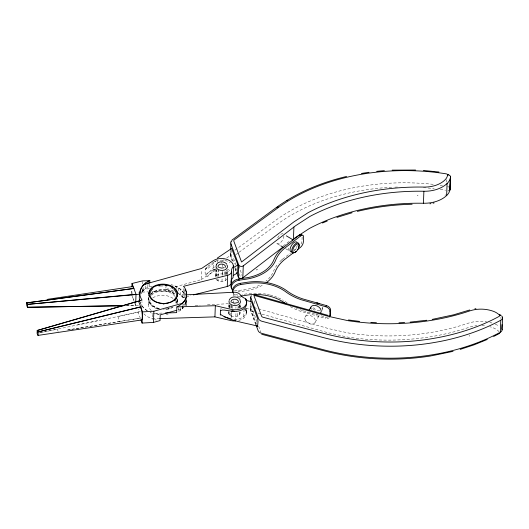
<?xml version="1.0" encoding="UTF-8"?>
<svg xmlns="http://www.w3.org/2000/svg" width="529" height="529" viewBox="0 0 529 529"><rect width="100%" height="100%" fill="white"/><g stroke="black" fill="none" stroke-linecap="round" stroke-linejoin="round"><path stroke-width="0.4" stroke-dasharray="2.65 1.98" d="M186.221 306.007L185.388 301.246M186.426 300.551L185.137 305.259L185.302 299.612M131.635 293.866L131.781 289.872M125.988 305.676L135.603 305.478L135.689 303.077M140.397 318.445L138.115 312.269L138.228 309.075M141.045 291.373L140.952 293.833C143.339 290.051 147.307 286.096 152.074 286.301M142.162 291.955L142.281 288.682M138.439 292.993L142.235 292.061L142.38 288.067M142.526 284.073L142.645 280.873M141.785 307.204L141.99 301.669M143.729 290.216L144.014 284.417M145.627 288.629L145.753 285.356M147.829 287.234L147.948 283.961M148.457 304.559L148.728 297.238M149.601 286.381L149.694 283.921M173.598 291.195A23.448 15.777 2.1 0 0 167.845 289.68L165.855 289.436L165.947 286.983M176.263 288.365L176.322 286.804L173.472 285.627M177.294 303.805L177.44 299.718A14.395 9.687 2.1 0 1 176.256 303.388M178.729 288.133L178.531 293.588L180.667 295.109L183.999 298.634L184.198 293.178L180.872 289.654L176.322 286.804M178.412 307.766L178.266 311.859L183.404 307.713M180.667 295.109L180.872 289.654M180.462 310.457L180.581 307.184M182.505 296.802L182.703 291.347M178.24 309.875L182.148 308.797L182.346 303.335M182.148 308.797L182.498 303.216M182.36 308.876L182.538 303.963M185.448 296.908L183.08 297.503L183.404 288.655M185.441 293.37L185.388 294.924L184.264 292.98L184.436 288.305M183.933 305.378L183.993 303.818M183.986 305.498L184.046 303.858M185.891 302.588L185.977 300.254M185.97 303.289L186.122 298.422M186.254 305.226L186.492 298.726M175.271 286.83L201.159 279.662L201.509 270.074M215.501 268.963L207.593 276.541A2.956 1.891 42.8 0 1 205.159 273.268C203.943 267.72 209.901 265.26 213.319 262.344L213.035 270.147L215.548 268.944M215.918 268.792L215.66 277.077L216.407 275.675L216.619 270.088M215.832 276.984L216.182 267.396M216.07 276.118L216.301 269.73M217.201 262.192L217.254 260.612A11.995 8.074 2.1 0 1 230.28 262.761M226.815 278.922A5.72 3.848 2.1 0 1 218.378 280.998L217.763 280.701L217.882 277.507M217.908 276.707L218.146 270.312M218.378 280.998L218.437 279.405M218.556 276.204L218.788 269.816M222.154 273.962L222.273 270.769M222.418 266.768L222.537 263.574M221.975 281.593L222.18 275.999M222.206 275.206L222.385 270.412M224.256 274.511L224.369 271.311M225.294 280.601L225.414 277.408M225.533 274.207L225.704 269.413M225.936 274.749L226.081 270.755M226.372 274.386L226.518 270.392M226.994 274.128L227.139 270.134M227.153 274.736L227.325 269.942M230.313 254.819L230.459 250.819M232.224 260.909L230.406 255.818L230.67 250.224M228.594 312.718L228.654 311.118M228.799 307.124L228.885 304.73M228.766 313.717L228.826 312.123M228.997 307.329L229.143 303.335M231.153 249.913L231.398 255.778L234.294 263.925M229.209 307.263L229.295 304.869M229.493 308.42L229.612 305.226M239.855 312.07A5.72 3.848 2.1 0 1 240.027 313.069L239.968 313.571A5.72 3.848 2.1 0 1 231.371 316.137L229.718 315.099L229.837 311.898M229.983 307.904L230.128 303.911M230.756 315.839L230.902 311.846M231.054 307.852L231.166 304.658M231.113 318.081L231.345 311.918M231.371 316.137L231.517 312.143M231.669 308.149L231.781 304.955M232.238 308.473L232.324 306.073M233.534 303.415L233.653 300.214M233.798 296.22L233.884 293.826M235.908 308.42L235.967 306.827M234.182 319.331L235.749 319.304L236.04 311.396M237.719 316.058L237.865 312.057M237.984 308.863L238.129 304.869M238.506 307.898L238.566 306.304M239.425 307.924L239.511 305.531M239.22 314.973L239.333 311.773M239.478 307.779L239.63 303.785M240.067 297.847L240.153 295.447M239.968 313.571L240.027 311.971M240.232 307.475L240.292 304.783M243.77 316.461L244.028 309.346M238.724 320.495A11.995 8.074 2.1 0 0 246.223 312.209L245.463 310.146L245.522 308.506L246.283 310.569A11.995 8.074 2.1 0 1 235.749 319.304M245.939 311.164L246.058 307.944M246.223 312.209L246.369 308.195M246.302 313.261L246.474 308.46M250.263 309.062L250.495 302.661M255.93 324.674L250.343 309.564L250.574 303.157M256.697 324.502L251.176 309.564L251.315 305.61M254.158 303.553L254.304 299.553M302.132 236.952L301.986 241.006A4.556 2.123 -59.2 0 1 300.042 245.516M446.45 182.095L446.542 179.695M500.917 318.656L500.976 317.056M186.413 301.067L185.104 305.068M305.008 317.169L307.911 312.216M315.224 322.267L319.364 315.191M290.282 306.635A51.604 34.729 2.1 0 0 291.618 307.375L292.299 307.733A51.578 34.709 2.1 0 0 300.267 311.164L325.421 318.359L326.095 317.215A4.556 3.167 30.3 0 0 326.644 317.34M182.293 308.672L183.88 306.932M205.662 268.778L208.922 265.386M205.841 275.133L214.457 266.927M281.679 259.944L281.415 260.189A51.578 34.709 2.1 0 0 278.664 263.006M281.772 259.858L282.374 259.336M217.254 260.612L215.792 261.048L207.884 268.626A2.956 1.891 42.8 0 0 205.285 269.724M283.306 245.873L290.481 240.371M282.519 259.21L290.381 253.179M294.316 250.164L297.589 247.651M234.922 250.197L275.153 220.705A180.66 121.591 2.1 0 1 368.31 185.269L376 184.317A180.66 121.591 2.1 0 1 434.686 184.509M235.749 254.7L238.387 252.763M239.042 252.28L277.256 224.27A177.737 119.62 2.1 0 1 368.905 189.395L376.469 188.463A177.658 119.567 2.1 0 1 391.771 187.273M201.159 279.662L212.975 271.787A11.995 8.074 2.1 0 1 216.903 270.154M222.848 260.526L224.137 259.673M226.723 257.954L231.239 254.958M213.035 270.048L207.93 272.931L206.35 273.539L205.159 273.268M213.656 262.133L215.792 261.048M213.372 269.889L214.232 269.44M448.579 190.711L447.878 191.035L448.605 190.81M149.376 288.331L143.815 289.872A23.448 15.777 2.1 0 0 141.005 293.476M165.855 289.436L170.563 288.133M71.865 329.309L140.271 318.101L119.752 321.52L117.888 316.501L141.633 311.29M186.234 296.709L190.969 295.532M138.115 312.269L38.703 333.065L57.317 329.164L58.177 331.498M77.512 324.945L97.7 320.726M246.884 293.853L242.031 294.6M67.791 329.977L71.051 329.448M67.652 329.957L70.807 329.448M71.6 329.316L78.702 328.165M119.752 321.52L79.489 328.033M234.492 290.361A7.842 5.588 -20.3 0 0 238.268 290.573L247.393 289.191A39.04 26.271 2.1 0 0 260.737 284.562M195.194 305.517L200.094 305.246M207.434 304.843L228.64 303.679M160.3 286.044L164.413 285.911M142.235 292.061L147.948 291.882M152.035 291.75L173.267 291.082L175.463 291.982M126.59 305.63L138.671 305.378M154.825 313.32L162.912 313.069M159.626 318.617L152.2 318.855L152.398 313.393A23.448 15.777 2.1 0 1 150.408 312.586M252.373 311.297L253.259 311.68L257.239 322.452M159.513 314.775L158.052 314.596A23.448 15.777 2.1 0 1 150.309 312.262M246.051 308.387L251.176 309.564M252.386 311.204L253.14 311.019L253.259 311.68L252.399 311.389M303.388 310.801L326.095 317.215M254.013 307.554L329.012 328.714L348.148 332.939A181.209 121.954 2.1 0 0 467.834 323.312A28.381 19.104 2.1 0 1 486.548 321.797M258 313.023L261.161 313.915M261.954 314.14L327.907 332.741L347.467 337.059A184.145 123.931 2.1 0 0 469.097 327.299L470.05 326.988A25.438 17.12 2.1 0 1 476.808 325.672M252.399 311.178L252.961 310.973L252.452 311.098M277.461 243.823L280.158 245.43M285.548 248.65L288.92 250.653M252.545 311.032L252.849 311.33L252.657 310.986M184.264 292.98L182.783 291.142A23.448 15.777 2.1 0 0 170.999 284.582M183.08 297.503L182.571 296.875A23.448 15.777 2.1 0 0 178.623 293.648M245.463 310.146L245.006 309.763A11.731 7.895 2.1 0 1 244.206 309.432M184.198 293.178L186.089 297.133M236.106 265.293L233.229 257.517A2.374 1.6 2.1 0 1 233.401 256.519M239.234 273.757L240.371 276.839M258.661 326.3L260.942 332.457M235.676 267.661L237.336 272.144M230.327 255.256L232.423 261.114M235.22 268.672L236.337 271.694M235.015 268.468L236.132 271.489M255.725 324.469L250.263 309.227M238.268 290.573L238.718 291.783L245.74 290.765A40.885 27.515 2.1 0 0 263.64 284.549M131.602 294.666L135.603 305.478M238.976 265.737L242.103 275.596M239.67 296.214A7.842 5.588 -20.3 0 1 233.137 292.934M314.583 310.206A5.72 3.981 30.3 0 1 312.692 308.109M322.571 307.653A5.72 3.981 30.3 0 1 321.923 310.715M319.827 310.635A4.92 3.425 30.3 0 1 313.618 307.534M322.115 307.151A4.92 3.425 30.3 0 1 322.042 309.029M329.415 317.387A4.556 3.167 30.3 0 1 325.421 318.359M237.918 295.017A7.842 5.588 -20.3 0 1 233.401 293.006M302.608 310.583A49.871 33.565 2.1 0 1 299.652 309.544M298.211 308.982A49.871 33.565 2.1 0 1 297.503 308.685M296.802 308.381A49.871 33.565 2.1 0 1 296.108 308.07M287.221 302.985A49.871 33.565 2.1 0 1 286.652 302.568A40.885 27.515 2.1 0 0 285.045 301.437M249.119 293.569A40.885 27.515 2.1 0 1 262.027 293.569M263.541 293.747A40.885 27.515 2.1 0 1 266.53 294.223M267.264 294.362A40.885 27.515 2.1 0 1 269.459 294.845M270.187 295.023A40.885 27.515 2.1 0 1 277.778 297.562M278.426 297.847A40.885 27.515 2.1 0 1 283.346 300.373M317.142 314.286A5.72 3.981 30.3 0 1 315.753 314.041M327.722 317.413A4.556 3.167 30.3 0 1 327.193 317.407M311.885 309.478A5.72 3.981 30.3 0 1 311.396 308.314M229.718 315.099A5.72 3.848 2.1 0 1 228.812 311.726M168.136 314.12A14.395 9.687 2.1 0 1 166.344 314.471M158.898 314.239A14.395 9.687 2.1 0 1 155.453 313.168M151.294 310.549A14.395 9.687 2.1 0 1 150.5 299.778M152.835 297.84A14.395 9.687 2.1 0 1 173.181 298.468M175.416 300.545A14.395 9.687 2.1 0 1 176.798 302.925M177.321 299.269A14.395 9.687 2.1 0 1 176.865 303.024M173.036 307.25A14.395 9.687 2.1 0 1 163.421 309.789M157.305 308.87A14.395 9.687 2.1 0 1 148.788 298.389M150.679 294.865A14.395 9.687 2.1 0 1 174.577 294.547M495.283 324.171A19.606 13.199 2.1 0 1 499.184 326.34M250.343 309.564A2.671 1.799 2.1 0 1 252.069 307.455M239.458 305.458A6.295 4.239 2.1 0 1 239.776 305.835A11.731 7.895 2.1 0 0 241.171 307.475M489.841 322.432A28.381 19.104 2.1 0 1 491.97 323.001M499.078 331.888A1.964 1.323 2.1 0 0 499.052 331.643L498.186 330.817A16.644 11.202 2.1 0 0 492.625 327.616A25.438 17.12 2.1 0 0 489.821 326.73M481.866 325.54A25.438 17.12 2.1 0 1 485.906 325.924M220.692 309.412A2.956 1.058 -67.5 0 1 221.267 307.99M156.359 320.038A23.448 15.777 2.1 0 1 154.898 319.695M154.184 319.496A23.448 15.777 2.1 0 1 143.544 313.571M140.258 308.764A23.448 15.777 2.1 0 1 139.801 307.415M147.36 310.959A23.448 15.777 2.1 0 1 140.754 303.977M140.456 303.309A23.448 15.777 2.1 0 1 140 301.96M176.316 300.498A13.298 8.953 2.1 0 1 175.225 303.891M167.918 308.513A13.298 8.953 2.1 0 0 169.485 308.043A14.395 9.687 2.1 0 1 168.348 308.387M166.258 308.843A13.298 8.953 2.1 0 1 165.121 308.976M159.381 308.625A13.298 8.953 2.1 0 1 149.733 299.685M151.618 295.261A13.298 8.953 2.1 0 1 164.102 291.188A13.298 8.953 2.1 0 1 175.383 297.047M177.341 298.72A14.395 9.687 2.1 0 1 176.25 303.659M173.056 306.708A14.395 9.687 2.1 0 1 164.698 309.207M159.097 308.784A14.395 9.687 2.1 0 1 148.808 297.84M150.699 294.322A14.395 9.687 2.1 0 1 174.596 293.998M133.447 299.645A7.565 1.494 81.5 0 1 132.204 294.488M132.111 293.833A7.565 1.494 81.5 0 1 131.82 290.692M235.147 304.188A3.69 2.486 2.1 0 1 234.664 304.195M297.285 245.225A5.72 2.671 -59.2 0 1 293.575 251.116M271.258 275.483A39.04 26.271 2.1 0 0 272.845 272.772L273.473 271.357A51.604 34.729 2.1 0 1 276.323 266.027L276.68 265.512A51.578 34.709 2.1 0 1 278.241 263.495M270.293 276.786A39.04 26.271 2.1 0 1 265.869 281.19M289.032 250.634A5.72 2.671 -59.2 0 1 289.191 246.408M283.921 235.967A5.72 2.671 -59.2 0 1 280.535 242.639A5.72 2.671 -59.2 0 1 276.568 242.666M277.685 237.845A5.72 2.671 -59.2 0 1 283.498 234.235M217.763 280.701A5.72 3.848 2.1 0 1 215.997 279.067M216.407 275.675A5.72 3.848 2.1 0 1 225.427 275.159M230.465 255.824A5.323 3.584 2.1 0 1 231.623 252.617M159.11 308.513A14.395 9.687 2.1 0 1 148.821 297.569M150.712 294.045A14.395 9.687 2.1 0 1 174.61 293.727M164.255 304.188A14.395 9.687 2.1 0 1 162.998 304.182M440.121 185.19A180.66 121.591 2.1 0 1 442.449 185.514M227.536 269.314A11.995 8.074 2.1 0 1 231.008 271.496M447.6 186.433A4.92 3.313 2.1 0 1 449.028 187.226M445.636 194.784A16.644 11.202 2.1 0 1 445.372 195.148M445.094 195.505A16.644 11.202 2.1 0 1 444.949 195.684M394.852 187.14A177.658 119.567 2.1 0 1 397.94 187.048M423.438 187.656A177.658 119.567 2.1 0 1 434.197 188.655M440.3 189.422A177.658 119.567 2.1 0 1 445.59 190.209M221.069 262.728A5.72 3.848 2.1 0 1 221.816 262.721M147.274 310.629A23.448 15.777 2.1 0 1 140.192 302.277M226.081 270.438A11.995 8.074 2.1 0 1 229.93 272.309M417.93 195.783L417.771 195.373L417.93 195.783M469.812 336.087L469.659 335.677L469.812 336.087M305.425 320.528A5.72 3.981 30.3 0 0 314.656 323.133A5.72 3.981 30.3 0 0 310.272 315.489A5.72 3.981 30.3 0 0 305.425 320.528"/><path stroke-width="0.79" d="M139.583 301.457C138.327 293.126 141.137 283.61 149.813 280.648L149.72 283.108M231.57 271.351A6.295 4.239 2.1 0 1 227.675 275.278L183.49 286.315C188.132 291.043 187.438 299.209 182.346 303.335L153.866 311.231L142.519 311.892L138.525 301.08L37.202 330.486L37.096 333.396L37.658 334.917A1.971 0.39 81.5 0 0 38.194 334.758A1.971 0.39 81.5 0 0 37.764 332.007L37.202 330.486L142.043 300.108A23.448 15.777 2.1 0 1 144.014 284.417L201.569 268.474L213.385 260.599A11.995 8.074 2.1 0 1 232.879 263.819L233.494 266.351A11.731 7.895 2.1 0 0 231.57 271.351L231.16 282.532A6.295 4.239 2.1 0 1 227.265 286.467L193.336 294.937M131.9 286.678L132.012 283.484L142.645 280.873L149.813 280.648M135.722 302.284L136.013 294.289L132.012 283.484M176.673 310.311L160.247 314.861L160.036 320.587L153.456 322.412L142.109 323.08L142.519 311.892M145.779 284.542L145.839 282.903M147.948 283.961L148.034 281.507M153.456 322.412L153.866 311.231M232.403 310.748L234.413 311.416L231.371 311.151L236.04 311.396A11.995 8.074 2.1 0 0 246.574 302.661L246.349 299.976L245.416 298.581A11.731 7.895 2.1 0 1 240.186 294.646A6.295 4.239 2.1 0 0 233.944 292.226L186.631 294.818C186.387 300.432 181.725 304.764 176.865 306.906L176.653 312.632L165.332 312.989M185.527 291.029L185.586 289.469M186.268 293.046L186.32 291.486M186.611 295.109L186.664 293.549M235.689 320.944A11.995 8.074 2.1 0 1 231.021 320.594L214.926 316.878L215.336 305.696L176.865 306.906M220.481 315.139A2.956 1.058 -67.5 0 1 220.322 314.272L220.448 310.728A2.956 1.058 -67.5 0 1 220.52 310.106M227.265 286.467L227.675 275.278M230.704 249.423L230.909 243.823A5.323 3.584 2.1 0 1 230.895 242.11M231.087 318.961L230.366 318.656M231.16 282.532A11.731 7.895 2.1 0 1 233.084 277.54L233.639 265.882M217.28 258.126L231.669 248.451L237.898 264.976L237.614 272.891L233.289 275.43M282.962 247.076L242.824 277.87A2.671 1.799 2.1 0 1 240.212 278.327A2.671 1.799 2.1 0 1 238.295 276.984L238.731 264.983L230.909 243.823M242.824 277.87L243.267 265.862L295.764 225.618L309.934 216.427A181.209 121.954 2.1 0 1 423.881 191.253A28.381 19.104 2.1 0 0 447.078 183.53A19.606 13.199 2.1 0 0 450.311 178.293L450.609 176.911A4.92 3.313 2.1 0 0 450 175.734M245.813 300.598L245.873 298.964M246.349 299.976L246.574 302.661M250.634 301.556L250.779 297.556A2.671 1.799 2.1 0 1 251.024 296.266M293.886 227.027L293.45 239.035L292.134 240.04M330.638 310.179L329.964 311.323L329.785 316.19L330.46 315.046L330.638 310.179A4.556 3.167 30.3 0 0 326.519 305.617L303.031 298.991A49.871 33.565 2.1 0 1 287.075 290.976A40.885 27.515 2.1 0 0 247.308 282.261L240.305 283.326A7.842 5.588 -20.3 0 0 232.687 291.717M294.693 238.09L309.498 228.429A181.209 121.954 2.1 0 1 423.438 203.255L423.881 191.253M423.438 203.255A28.381 19.104 2.1 0 0 446.641 195.532L447.078 183.53M446.641 195.532A19.606 13.199 2.1 0 0 449.868 190.295L450.311 178.293M449.868 190.295L450.483 177.605M450.04 189.607L450.609 176.911M256.208 325.434L258.165 330.724A5.323 3.584 2.1 0 0 261.452 333.27L322.802 349.557A180.66 121.591 2.1 0 0 431.075 354.992L438.627 353.67A180.66 121.591 2.1 0 0 500.348 332.225L500.784 320.224A4.92 3.313 2.1 0 0 502.272 316.606L501.671 316.025M501.981 324.614L501.829 328.615A4.92 3.313 2.1 0 1 500.348 332.225M502.107 329.832L502.55 317.83M447.64 175.073L447.699 174.768A1.964 1.323 2.1 0 0 446.403 173.882L446.192 173.843A177.658 119.567 2.1 0 0 377.071 172.097L369.506 173.029A177.737 119.62 2.1 0 0 277.851 207.904L234.373 239.776A2.374 1.6 2.1 0 0 233.825 241.151L241.541 262.007L293.635 222.074L308.129 212.678A184.145 123.931 2.1 0 1 423.901 187.081L424.966 187.087A25.438 17.12 2.1 0 0 444.744 180.151A16.644 11.202 2.1 0 0 447.481 175.707C447.243 173.657 450.814 175.635 447.699 174.768M216.282 264.586C218.252 260.962 224.065 260.962 226.67 263.872M216.48 264.936L216.07 265.895A5.72 3.848 2.1 0 0 218.173 269.519L218.788 269.816A5.72 3.848 2.1 0 0 227.225 267.734L227.444 266.748A5.72 3.848 2.1 0 0 227.272 265.743M229.275 299.725C231.338 295.929 237.779 296.042 240.047 299.579M309.148 310.093L310.807 307.27M329.964 311.323A4.556 3.167 30.3 0 0 325.851 306.76L326.519 305.617M220.448 310.728L222.167 310.02L224.362 310.073L231.371 311.151M232.039 240.014L275.926 207.798C296.921 192.483 321.381 182.432 346.574 176.468M301.986 235.028A4.556 2.123 -59.2 0 0 299.328 235.048L281.838 248.597A51.578 34.709 2.1 0 0 277.11 253.913L276.753 254.429A51.604 34.729 2.1 0 0 273.896 259.759L273.268 261.181A39.04 26.271 2.1 0 1 247.817 277.599L238.691 278.975A7.842 5.588 -20.3 0 0 231.788 288.655M297.682 249.49L300.307 247.479A4.556 2.123 -59.2 0 0 303.388 241.846L303.567 236.979A4.556 2.123 -59.2 0 0 300.73 235.888L284.344 248.451A49.871 33.565 2.1 0 0 275.675 260.136A40.885 27.515 2.1 0 1 246.164 279.167L239.141 280.191A7.842 5.588 -20.3 0 0 232.238 289.866M293.754 252.505L283.921 260.05A49.871 33.565 2.1 0 0 275.245 271.734A40.885 27.515 2.1 0 1 266.801 282.387M256.684 269.836L257.173 269.479M237.898 264.976L233.58 267.522M286.883 200.451L287.221 200.24M220.322 314.272C231.014 321.467 245.344 322.664 257.59 326.221L258.026 321.797L257.676 318.769L251.46 301.656L246.342 300.479M237.481 302.588L234.697 303.269L231.953 302.416M493.623 336.477L499.726 333.316M487.302 339.453L474.083 344.829L460.19 349.398M322.472 223.007L327.2 221.036M224.091 267.661L221.704 268.13L219.337 267.515M336.927 217.399L352.129 212.731M469.719 309.974L453.465 314.854L432.18 319.397M433.059 203.209L434.084 202.951M140.681 306.913L37.764 332.007L140.681 306.913A7.565 1.494 81.5 0 1 142.308 315.866A7.565 1.494 81.5 0 1 141.217 319.84M453.022 351.362L431.439 355.852M357.339 211.395C375.266 207.024 393.675 204.703 412.117 204.254M429.912 203.804L430.976 203.632M361.433 173.459L369.004 172.289M38.015 335.406L141.633 319.979M47.808 299.275L132.495 286.579M233.137 292.934A7.842 5.588 -20.3 0 1 240.755 284.542L249.886 283.2A39.04 26.271 2.1 0 1 284.192 290.719L285.753 291.81A51.604 34.729 2.1 0 0 292.041 295.777L292.722 296.141A51.578 34.709 2.1 0 0 300.69 299.573L325.851 306.76M241.045 296.028L249.463 294.798A39.04 26.271 2.1 0 1 283.769 302.31L285.329 303.408A51.604 34.729 2.1 0 0 285.891 303.818M430.798 355.964C395.011 361.578 358.067 359.773 323.034 350.555L261.703 334.275M474.883 308.817L475.955 308.665M132.157 286.943A7.565 1.494 81.5 0 1 133.857 288.457L26.986 302.846A1.971 0.39 81.5 0 0 26.45 303.005A1.971 0.39 81.5 0 0 26.873 305.762L27.435 307.276L123.31 305.683M426.731 320.25L410.154 322.121M133.857 288.457L26.986 302.846L27.541 304.367L27.435 307.276L123.588 305.722M376.655 171.35L384.371 170.629M136.013 294.289L27.541 304.367L139.848 294.17M499.641 315.205L501.042 315.231L499.654 315.277A1.964 1.323 2.1 0 1 499.111 316.395L498.946 316.494A177.658 119.567 2.1 0 1 438.263 337.568L430.837 338.871A177.737 119.62 2.1 0 1 324.303 333.515L263.025 317.248A2.374 1.6 2.1 0 1 261.571 316.17L253.86 295.314L328.509 316.368L348.069 320.693A184.145 123.931 2.1 0 0 469.699 310.926L470.651 310.622A25.438 17.12 2.1 0 1 493.226 311.244A16.644 11.202 2.1 0 1 498.787 314.451L499.667 315.258L499.376 314.973M398.959 322.783L404.566 322.511M392.134 170.14L415.582 170.04M159.626 318.617L214.926 316.878M370.809 322.386L376.436 322.697M423.392 170.47L438.931 172.011M359.601 321.407L348.466 319.959M215.336 305.696L231.431 309.412A11.995 8.074 2.1 0 0 246.633 301.021M328.311 315.463L254.191 294.547M229.586 318.438L224.117 316.706M299.328 235.048L300.73 235.888M286.308 235.822L293.046 239.842M280.833 245.833L283.531 247.44M257.59 326.221L257.193 325.765M250.779 297.556L258.608 318.716A5.323 3.584 2.1 0 0 261.888 321.262L323.245 337.555A180.66 121.591 2.1 0 0 431.512 342.99L439.063 341.668A180.66 121.591 2.1 0 0 500.784 320.224M236.615 272.448L238.295 276.984M238.691 278.975L239.141 280.191M240.305 283.326L240.755 284.542M140.972 319.992L142.109 323.08M317.539 303.071A5.72 3.981 30.3 0 1 318.914 303.6M316.593 302.991A4.92 3.425 30.3 0 1 318.967 303.659M310.583 308.308A5.72 3.981 30.3 0 1 317.44 306.119A5.72 3.981 30.3 0 1 320.448 313.234M330.46 315.046A4.556 3.167 30.3 0 1 330.281 315.873M229.222 300.545A5.72 3.848 2.1 0 0 230.128 303.911L231.781 304.955A5.72 3.848 2.1 0 0 240.378 302.383L240.437 301.887A5.72 3.848 2.1 0 0 240.04 300.399M251.301 295.995A2.671 1.799 2.1 0 1 251.467 295.876M499.627 314.338A19.606 13.199 2.1 0 1 499.872 314.517M139.835 301.272A23.448 15.777 2.1 0 1 139.636 299.903M238.268 302.462A3.69 2.486 2.1 0 1 238.11 302.767M231.14 302.244A3.69 2.486 2.1 0 1 234.301 299.229A3.69 2.486 2.1 0 1 238.414 301.821M296.227 251.235A5.72 2.671 -59.2 0 1 291.697 250.739A5.72 2.671 -59.2 0 1 296.524 243.069A5.72 2.671 -59.2 0 1 298.554 247.532M291.737 251.976A5.72 2.671 -59.2 0 1 291.214 245.912A5.72 2.671 -59.2 0 1 297.027 242.302M226.723 264.798A5.72 3.848 2.1 0 1 227.047 265.26M176.435 298.614A14.395 9.687 2.1 0 1 174.504 300.743M149.271 296.577A14.395 9.687 2.1 0 1 148.933 295.321M148.841 294.058A14.395 9.687 2.1 0 1 164.4 284.867A14.395 9.687 2.1 0 1 177.466 296.2M230.948 241.971A5.323 3.584 2.1 0 1 231.444 241.184M231.669 240.946A5.323 3.584 2.1 0 1 231.927 240.721M173.902 289.376A13.298 8.953 2.1 0 1 172.051 301.371A13.298 8.953 2.1 0 1 154.091 300.822A13.298 8.953 2.1 0 1 152.815 288.728M158.885 285.951A13.298 8.953 2.1 0 1 159.996 285.753M165.174 285.68A13.298 8.953 2.1 0 1 166.873 285.964M171.489 287.65A13.298 8.953 2.1 0 1 172.778 288.464M243.267 265.862A2.671 1.799 2.1 0 1 240.649 266.318A2.671 1.799 2.1 0 1 238.731 264.983M449.471 175.225A4.92 3.313 2.1 0 1 449.756 175.469M449.948 188.311A4.92 3.313 2.1 0 1 450.172 188.913M276.912 207.745A180.66 121.591 2.1 0 1 278.247 206.799M139.828 300.915A23.448 15.777 2.1 0 1 139.643 299.54M218.06 266.781A3.69 2.486 2.1 0 1 222.028 264.097A3.69 2.486 2.1 0 1 225.275 267.324M218.298 267.416A3.69 2.486 2.1 0 1 218.146 267.105M295.843 251.864A4.92 2.295 -59.2 0 0 298.812 244.279A4.92 2.295 -59.2 0 0 293.271 248.531A4.92 2.295 -59.2 0 0 295.843 251.864M154.316 301.232A14.395 9.687 2.1 0 0 177.486 295.519A14.395 9.687 2.1 0 0 157.959 284.701A14.395 9.687 2.1 0 0 154.316 301.232"/></g></svg>
